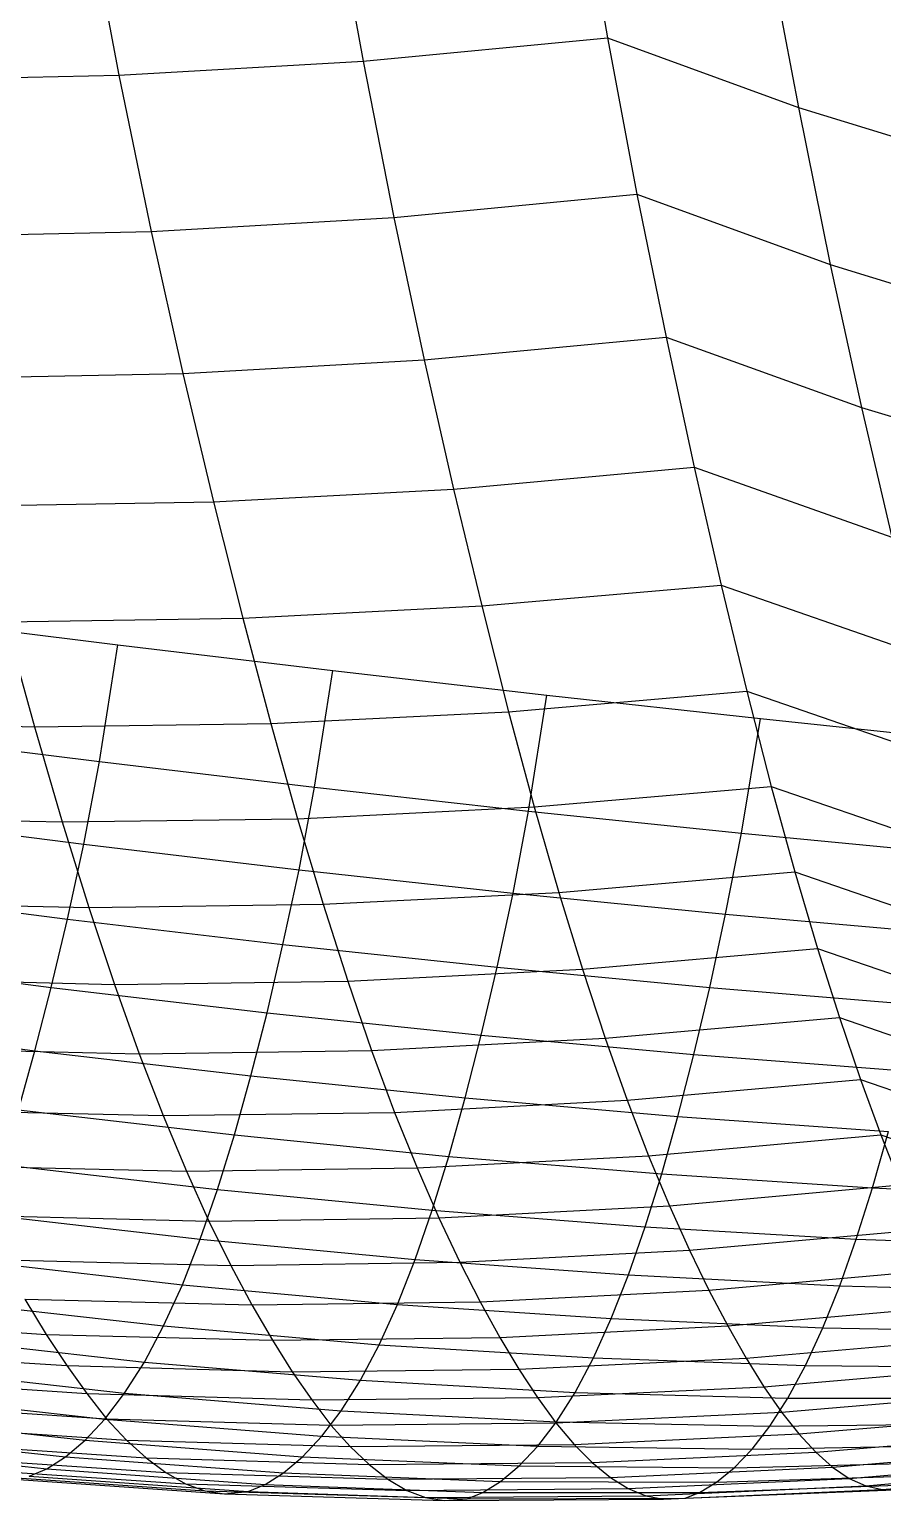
# Model space of a CAD drawing. Extents: x -429 to 429, y -1 to 209.
# Drawn here: x -203.63 to -196.42, y 10.18 to 22.61 of the extents above; entities that cross this region are included whole.
import ezdxf

# ---------------------------------------------------------------- set-up
doc = ezdxf.new("R2010")
doc.units = 0

msp = doc.modelspace()

# ---------------------------------------------------------------- linework, layer by layer
at = {"layer": 'default', "color": 5, "linetype": 'CONTINUOUS'}
for p, q in [((-198.995, 23.979, 21.674), (-198.745, 22.542, 22.446)), ((-198.995, 23.979, 21.674), (-198.745, 22.542, 22.446)), ((-201.073, 23.783, 21.742), (-200.812, 22.345, 22.559)), ((-203.152, 23.663, 21.951), (-202.878, 22.225, 22.803)), ((-197.403, 23.395, 20.31), (-197.131, 21.952, 21.125)), ((-200.812, 22.345, 22.559), (-198.745, 22.542, 22.446)), ((-198.745, 22.542, 22.446), (-197.131, 21.952, 21.125)), ((-198.745, 22.542, 22.446), (-198.496, 21.22, 23.208)), ((-198.745, 22.542, 22.446), (-198.496, 21.22, 23.208)), ((-202.878, 22.225, 22.803), (-200.812, 22.345, 22.559)), ((-200.812, 22.345, 22.559), (-200.551, 21.024, 23.361)), ((-204.934, 22.18, 23.176), (-202.878, 22.225, 22.803)), ((-202.878, 22.225, 22.803), (-202.605, 20.904, 23.637)), ((-197.131, 21.952, 21.125), (-195.426, 21.429, 19.902)), ((-197.131, 21.952, 21.125), (-196.862, 20.626, 21.927)), ((-200.551, 21.024, 23.361), (-198.496, 21.22, 23.208)), ((-198.496, 21.22, 23.208), (-196.862, 20.626, 21.927)), ((-198.496, 21.22, 23.208), (-198.25, 20.011, 23.95)), ((-198.496, 21.22, 23.208), (-198.25, 20.011, 23.95)), ((-202.605, 20.904, 23.637), (-200.551, 21.024, 23.361)), ((-200.551, 21.024, 23.361), (-200.295, 19.82, 24.143)), ((-204.648, 20.861, 24.034), (-202.605, 20.904, 23.637)), ((-202.605, 20.904, 23.637), (-202.337, 19.704, 24.451)), ((-196.862, 20.626, 21.927), (-195.144, 20.1, 20.738)), ((-196.862, 20.626, 21.927), (-196.597, 19.417, 22.709)), ((-200.295, 19.82, 24.143), (-198.25, 20.011, 23.95)), ((-198.25, 20.011, 23.95), (-196.597, 19.417, 22.709)), ((-198.25, 20.011, 23.95), (-198.013, 18.911, 24.665)), ((-198.25, 20.011, 23.95), (-198.013, 18.911, 24.665)), ((-202.337, 19.704, 24.451), (-200.295, 19.82, 24.143)), ((-200.295, 19.82, 24.143), (-200.047, 18.727, 24.895)), ((-204.367, 19.664, 24.872), (-202.337, 19.704, 24.451)), ((-202.337, 19.704, 24.451), (-202.077, 18.618, 25.232)), ((-196.597, 19.417, 22.709), (-194.866, 18.892, 21.554)), ((-196.597, 19.417, 22.709), (-196.341, 18.321, 23.46)), ((-200.047, 18.727, 24.895), (-198.013, 18.911, 24.665)), ((-198.013, 18.911, 24.665), (-196.341, 18.321, 23.46)), ((-198.013, 18.911, 24.665), (-197.785, 17.915, 25.345)), ((-198.013, 18.911, 24.665), (-197.785, 17.915, 25.345)), ((-202.077, 18.618, 25.232), (-200.047, 18.727, 24.895)), ((-200.047, 18.727, 24.895), (-199.809, 17.739, 25.608)), ((-204.095, 18.584, 25.675), (-202.077, 18.618, 25.232)), ((-202.077, 18.618, 25.232), (-201.829, 17.636, 25.972)), ((-199.809, 17.739, 25.608), (-197.785, 17.915, 25.345)), ((-197.785, 17.915, 25.345), (-196.098, 17.329, 24.173)), ((-197.785, 17.915, 25.345), (-197.568, 17.018, 25.989)), ((-197.785, 17.915, 25.345), (-197.568, 17.018, 25.989)), ((-201.829, 17.636, 25.972), (-199.809, 17.739, 25.608)), ((-199.809, 17.739, 25.608), (-199.583, 16.845, 26.281)), ((-204.71, 17.638, 46.06), (-202.886, 17.411, 45.338)), ((-203.836, 17.606, 26.434), (-201.829, 17.636, 25.972)), ((-203.836, 17.606, 26.434), (-203.591, 16.718, 27.147)), ((-201.829, 17.636, 25.972), (-201.593, 16.745, 26.668)), ((-203.042, 16.423, 45.026), (-202.886, 17.411, 45.338)), ((-202.886, 17.411, 45.338), (-201.068, 17.194, 44.599)), ((-201.222, 16.206, 44.282), (-201.068, 17.194, 44.599)), ((-201.068, 17.194, 44.599), (-199.257, 16.986, 43.844)), ((-199.583, 16.845, 26.281), (-197.568, 17.018, 25.989)), ((-199.412, 16.005, 43.514), (-199.257, 16.986, 43.844)), ((-199.257, 16.986, 43.844), (-197.452, 16.788, 43.072)), ((-197.568, 17.018, 25.989), (-195.868, 16.432, 24.847)), ((-197.568, 17.018, 25.989), (-197.36, 16.213, 26.603)), ((-197.568, 17.018, 25.989), (-197.36, 16.213, 26.603)), ((-201.593, 16.745, 26.668), (-199.583, 16.845, 26.281)), ((-199.583, 16.845, 26.281), (-199.366, 16.04, 26.919)), ((-205.571, 16.765, 27.717), (-203.591, 16.718, 27.147)), ((-203.591, 16.718, 27.147), (-201.593, 16.745, 26.668)), ((-203.591, 16.718, 27.147), (-203.357, 15.913, 27.818)), ((-201.593, 16.745, 26.668), (-201.367, 15.94, 27.325)), ((-197.612, 15.818, 42.721), (-197.452, 16.788, 43.072)), ((-197.452, 16.788, 43.072), (-195.654, 16.599, 42.284)), ((-204.871, 16.654, 45.747), (-203.042, 16.423, 45.026)), ((-203.175, 15.725, 44.747), (-203.042, 16.423, 45.026)), ((-203.042, 16.423, 45.026), (-201.222, 16.206, 44.282)), ((-201.354, 15.509, 43.999), (-201.222, 16.206, 44.282)), ((-201.222, 16.206, 44.282), (-199.412, 16.005, 43.514)), ((-199.366, 16.04, 26.919), (-197.36, 16.213, 26.603)), ((-197.36, 16.213, 26.603), (-195.65, 15.624, 25.487)), ((-197.36, 16.213, 26.603), (-197.161, 15.491, 27.188)), ((-197.36, 16.213, 26.603), (-197.161, 15.491, 27.188)), ((-205.329, 15.96, 28.398), (-203.357, 15.913, 27.818)), ((-205.007, 15.959, 45.467), (-203.175, 15.725, 44.747)), ((-203.357, 15.913, 27.818), (-201.367, 15.94, 27.325)), ((-201.367, 15.94, 27.325), (-199.366, 16.04, 26.919)), ((-201.367, 15.94, 27.325), (-201.15, 15.217, 27.953)), ((-199.544, 15.312, 43.224), (-199.412, 16.005, 43.514)), ((-199.412, 16.005, 43.514), (-197.612, 15.818, 42.721)), ((-199.366, 16.04, 26.919), (-199.158, 15.317, 27.528)), ((-203.357, 15.913, 27.818), (-203.132, 15.19, 28.461)), ((-197.746, 15.134, 42.422), (-197.612, 15.818, 42.721)), ((-197.612, 15.818, 42.721), (-195.823, 15.646, 41.906)), ((-203.313, 15.092, 44.453), (-203.175, 15.725, 44.747)), ((-203.175, 15.725, 44.747), (-201.354, 15.509, 43.999)), ((-201.49, 14.877, 43.703), (-201.354, 15.509, 43.999)), ((-201.354, 15.509, 43.999), (-199.544, 15.312, 43.224)), ((-199.158, 15.317, 27.528), (-197.161, 15.491, 27.188)), ((-197.161, 15.491, 27.188), (-195.44, 14.899, 26.098)), ((-197.161, 15.491, 27.188), (-196.969, 14.843, 27.746)), ((-197.161, 15.491, 27.188), (-196.969, 14.843, 27.746)), ((-205.148, 15.329, 45.173), (-203.313, 15.092, 44.453)), ((-201.15, 15.217, 27.953), (-199.158, 15.317, 27.528)), ((-199.679, 14.684, 42.922), (-199.544, 15.312, 43.224)), ((-199.544, 15.312, 43.224), (-197.746, 15.134, 42.422)), ((-199.158, 15.317, 27.528), (-198.958, 14.668, 28.111)), ((-205.097, 15.236, 29.05), (-203.132, 15.19, 28.461)), ((-203.132, 15.19, 28.461), (-201.15, 15.217, 27.953)), ((-203.132, 15.19, 28.461), (-202.915, 14.54, 29.076)), ((-201.15, 15.217, 27.953), (-200.941, 14.568, 28.554)), ((-203.45, 14.513, 44.156), (-203.313, 15.092, 44.453)), ((-203.313, 15.092, 44.453), (-201.49, 14.877, 43.703)), ((-197.881, 14.514, 42.111), (-197.746, 15.134, 42.422)), ((-197.746, 15.134, 42.422), (-195.96, 14.975, 41.592)), ((-201.625, 14.299, 43.403), (-201.49, 14.877, 43.703)), ((-201.49, 14.877, 43.703), (-199.679, 14.684, 42.922)), ((-198.958, 14.668, 28.111), (-196.969, 14.843, 27.746)), ((-196.969, 14.843, 27.746), (-195.238, 14.248, 26.682)), ((-196.969, 14.843, 27.746), (-196.784, 14.26, 28.281)), ((-196.969, 14.843, 27.746), (-196.784, 14.26, 28.281)), ((-205.287, 14.753, 44.877), (-203.45, 14.513, 44.156)), ((-199.814, 14.11, 42.618), (-199.679, 14.684, 42.922)), ((-199.679, 14.684, 42.922), (-197.881, 14.514, 42.111)), ((-204.872, 14.587, 29.674), (-202.915, 14.54, 29.076)), ((-202.915, 14.54, 29.076), (-200.941, 14.568, 28.554)), ((-200.941, 14.568, 28.554), (-198.958, 14.668, 28.111)), ((-200.941, 14.568, 28.554), (-200.74, 13.982, 29.128)), ((-198.958, 14.668, 28.111), (-198.765, 14.084, 28.667)), ((-203.588, 13.979, 43.855), (-203.45, 14.513, 44.156)), ((-203.45, 14.513, 44.156), (-201.625, 14.299, 43.403)), ((-202.915, 14.54, 29.076), (-202.706, 13.954, 29.662)), ((-198.016, 13.947, 41.8), (-197.881, 14.514, 42.111)), ((-197.881, 14.514, 42.111), (-196.097, 14.366, 41.271)), ((-205.427, 14.221, 44.576), (-203.588, 13.979, 43.855)), ((-201.761, 13.766, 43.1), (-201.625, 14.299, 43.403)), ((-201.625, 14.299, 43.403), (-199.814, 14.11, 42.618)), ((-198.765, 14.084, 28.667), (-196.784, 14.26, 28.281)), ((-196.784, 14.26, 28.281), (-195.045, 13.662, 27.24)), ((-196.784, 14.26, 28.281), (-196.606, 13.736, 28.794)), ((-196.784, 14.26, 28.281), (-196.606, 13.736, 28.794)), ((-200.74, 13.982, 29.128), (-198.765, 14.084, 28.667)), ((-199.949, 13.581, 42.311), (-199.814, 14.11, 42.618)), ((-199.814, 14.11, 42.618), (-198.016, 13.947, 41.8)), ((-198.765, 14.084, 28.667), (-198.578, 13.56, 29.203)), ((-204.657, 14, 30.268), (-202.706, 13.954, 29.662)), ((-203.728, 13.48, 43.546), (-203.588, 13.979, 43.855)), ((-203.588, 13.979, 43.855), (-201.761, 13.766, 43.1)), ((-202.706, 13.954, 29.662), (-200.74, 13.982, 29.128)), ((-202.706, 13.954, 29.662), (-202.504, 13.43, 30.229)), ((-200.74, 13.982, 29.128), (-200.546, 13.458, 29.681)), ((-198.151, 13.424, 41.489), (-198.016, 13.947, 41.8)), ((-198.016, 13.947, 41.8), (-196.234, 13.809, 40.952)), ((-201.9, 13.267, 42.789), (-201.761, 13.766, 43.1)), ((-201.761, 13.766, 43.1), (-199.949, 13.581, 42.311)), ((-198.578, 13.56, 29.203), (-196.606, 13.736, 28.794)), ((-196.606, 13.736, 28.794), (-194.858, 13.136, 27.777)), ((-196.606, 13.736, 28.794), (-196.434, 13.267, 29.288)), ((-196.606, 13.736, 28.794), (-196.434, 13.267, 29.288)), ((-200.546, 13.458, 29.681), (-198.578, 13.56, 29.203)), ((-200.086, 13.086, 41.997), (-199.949, 13.581, 42.311)), ((-199.949, 13.581, 42.311), (-198.151, 13.424, 41.489)), ((-198.578, 13.56, 29.203), (-198.397, 13.09, 29.719)), ((-204.448, 13.476, 30.844), (-202.504, 13.43, 30.229)), ((-203.728, 13.48, 43.546), (-201.9, 13.267, 42.789)), ((-202.504, 13.43, 30.229), (-200.546, 13.458, 29.681)), ((-200.546, 13.458, 29.681), (-200.356, 12.988, 30.215)), ((-202.504, 13.43, 30.229), (-202.307, 12.96, 30.776)), ((-198.287, 12.938, 41.172), (-198.151, 13.424, 41.489)), ((-198.151, 13.424, 41.489), (-196.369, 13.296, 40.634)), ((-202.043, 12.807, 42.463), (-201.9, 13.267, 42.789)), ((-201.9, 13.267, 42.789), (-200.086, 13.086, 41.997)), ((-198.397, 13.09, 29.719), (-196.434, 13.267, 29.288)), ((-196.504, 12.821, 40.313), (-196.369, 13.296, 40.634)), ((-196.434, 13.267, 29.288), (-194.677, 12.664, 28.295)), ((-196.434, 13.267, 29.288), (-196.267, 12.845, 29.764)), ((-196.434, 13.267, 29.288), (-196.267, 12.845, 29.764)), ((-200.356, 12.988, 30.215), (-198.397, 13.09, 29.719)), ((-200.227, 12.631, 41.67), (-200.086, 13.086, 41.997)), ((-200.086, 13.086, 41.997), (-198.287, 12.938, 41.172)), ((-198.397, 13.09, 29.719), (-198.222, 12.669, 30.216)), ((-204.245, 13.006, 31.4), (-202.307, 12.96, 30.776)), ((-203.873, 13.018, 43.221), (-202.043, 12.807, 42.463)), ((-202.307, 12.96, 30.776), (-200.356, 12.988, 30.215)), ((-202.307, 12.96, 30.776), (-202.116, 12.539, 31.304)), ((-200.356, 12.988, 30.215), (-200.173, 12.567, 30.73)), ((-198.426, 12.491, 40.843), (-198.287, 12.938, 41.172)), ((-198.287, 12.938, 41.172), (-196.504, 12.821, 40.313)), ((-198.222, 12.669, 30.216), (-196.267, 12.845, 29.764)), ((-196.641, 12.387, 39.983), (-196.504, 12.821, 40.313)), ((-196.504, 12.821, 40.313), (-194.739, 12.737, 39.421)), ((-202.189, 12.386, 42.126), (-202.043, 12.807, 42.463)), ((-202.043, 12.807, 42.463), (-200.227, 12.631, 41.67)), ((-204.048, 12.586, 31.937), (-202.116, 12.539, 31.304)), ((-204.022, 12.596, 42.885), (-202.189, 12.386, 42.126)), ((-202.116, 12.539, 31.304), (-200.173, 12.567, 30.73)), ((-200.371, 12.215, 41.332), (-200.227, 12.631, 41.67)), ((-200.227, 12.631, 41.67), (-198.426, 12.491, 40.843)), ((-200.173, 12.567, 30.73), (-198.222, 12.669, 30.216)), ((-200.173, 12.567, 30.73), (-199.995, 12.191, 31.226)), ((-198.222, 12.669, 30.216), (-198.052, 12.292, 30.696)), ((-202.116, 12.539, 31.304), (-201.932, 12.164, 31.812)), ((-198.568, 12.084, 40.506), (-198.426, 12.491, 40.843)), ((-198.426, 12.491, 40.843), (-196.641, 12.387, 39.983)), ((-198.052, 12.292, 30.696), (-196.105, 12.467, 30.223)), ((-202.341, 12.001, 41.773), (-202.189, 12.386, 42.126)), ((-202.189, 12.386, 42.126), (-200.371, 12.215, 41.332)), ((-196.781, 11.992, 39.646), (-196.641, 12.387, 39.983)), ((-196.641, 12.387, 39.983), (-194.875, 12.319, 39.09)), ((-204.176, 12.21, 42.533), (-202.341, 12.001, 41.773)), ((-203.857, 12.212, 32.453), (-201.932, 12.164, 31.812)), ((-201.932, 12.164, 31.812), (-199.995, 12.191, 31.226)), ((-200.52, 11.835, 40.98), (-200.371, 12.215, 41.332)), ((-200.371, 12.215, 41.332), (-198.568, 12.084, 40.506)), ((-199.995, 12.191, 31.226), (-198.052, 12.292, 30.696)), ((-199.995, 12.191, 31.226), (-199.823, 11.855, 31.704)), ((-198.052, 12.292, 30.696), (-197.887, 11.954, 31.158)), ((-201.932, 12.164, 31.812), (-201.753, 11.83, 32.302)), ((-198.714, 11.714, 40.155), (-198.568, 12.084, 40.506)), ((-198.568, 12.084, 40.506), (-196.781, 11.992, 39.646)), ((-197.887, 11.954, 31.158), (-195.948, 12.127, 30.666)), ((-202.499, 11.653, 41.402), (-202.341, 12.001, 41.773)), ((-202.341, 12.001, 41.773), (-200.52, 11.835, 40.98)), ((-199.823, 11.855, 31.704), (-197.887, 11.954, 31.158)), ((-197.887, 11.954, 31.158), (-197.727, 11.652, 31.605)), ((-196.924, 11.636, 39.299), (-196.781, 11.992, 39.646)), ((-196.781, 11.992, 39.646), (-195.012, 11.941, 38.754)), ((-204.336, 11.861, 42.162), (-202.499, 11.653, 41.402)), ((-203.672, 11.878, 32.951), (-201.753, 11.83, 32.302)), ((-203.672, 11.878, 32.951), (-203.493, 11.581, 33.431)), ((-201.753, 11.83, 32.302), (-199.823, 11.855, 31.704)), ((-201.753, 11.83, 32.302), (-201.579, 11.531, 32.775)), ((-200.675, 11.494, 40.611), (-200.52, 11.835, 40.98)), ((-200.52, 11.835, 40.98), (-198.714, 11.714, 40.155)), ((-199.823, 11.855, 31.704), (-199.656, 11.555, 32.166)), ((-197.727, 11.652, 31.605), (-195.796, 11.822, 31.093)), ((-205.394, 11.704, 34.133), (-203.493, 11.581, 33.431)), ((-198.864, 11.382, 39.79), (-198.714, 11.714, 40.155)), ((-198.714, 11.714, 40.155), (-196.924, 11.636, 39.299)), ((-203.493, 11.581, 33.431), (-201.579, 11.531, 32.775)), ((-203.493, 11.581, 33.431), (-203.319, 11.317, 33.894)), ((-202.662, 11.347, 41.015), (-202.499, 11.653, 41.402)), ((-202.499, 11.653, 41.402), (-200.675, 11.494, 40.611)), ((-199.656, 11.555, 32.166), (-197.727, 11.652, 31.605)), ((-197.727, 11.652, 31.605), (-197.573, 11.381, 32.036)), ((-197.07, 11.318, 38.94), (-196.924, 11.636, 39.299)), ((-196.924, 11.636, 39.299), (-195.151, 11.602, 38.412)), ((-204.502, 11.553, 41.776), (-202.662, 11.347, 41.015)), ((-201.579, 11.531, 32.775), (-199.656, 11.555, 32.166)), ((-201.579, 11.531, 32.775), (-201.411, 11.265, 33.231)), ((-200.834, 11.193, 40.227), (-200.675, 11.494, 40.611)), ((-200.675, 11.494, 40.611), (-198.864, 11.382, 39.79)), ((-199.656, 11.555, 32.166), (-199.495, 11.287, 32.611)), ((-197.573, 11.381, 32.036), (-195.649, 11.547, 31.506)), ((-205.216, 11.441, 34.6), (-203.319, 11.317, 33.894)), ((-202.829, 11.084, 40.617), (-202.662, 11.347, 41.015)), ((-202.662, 11.347, 41.015), (-200.834, 11.193, 40.227)), ((-199.495, 11.287, 32.611), (-197.573, 11.381, 32.036)), ((-199.019, 11.091, 39.412), (-198.864, 11.382, 39.79)), ((-198.864, 11.382, 39.79), (-197.07, 11.318, 38.94)), ((-197.573, 11.381, 32.036), (-197.422, 11.138, 32.454)), ((-197.219, 11.041, 38.57), (-197.07, 11.318, 38.94)), ((-197.07, 11.318, 38.94), (-195.292, 11.302, 38.061)), ((-205.042, 11.206, 35.056), (-203.15, 11.081, 34.346)), ((-204.671, 11.289, 41.377), (-202.829, 11.084, 40.617)), ((-203.319, 11.317, 33.894), (-201.411, 11.265, 33.231)), ((-203.319, 11.317, 33.894), (-203.15, 11.081, 34.346)), ((-201.411, 11.265, 33.231), (-199.495, 11.287, 32.611)), ((-201.411, 11.265, 33.231), (-201.247, 11.028, 33.676)), ((-199.495, 11.287, 32.611), (-199.337, 11.047, 33.044)), ((-197.422, 11.138, 32.454), (-195.506, 11.302, 31.905)), ((-203.15, 11.081, 34.346), (-201.247, 11.028, 33.676)), ((-203.15, 11.081, 34.346), (-202.982, 10.867, 34.791)), ((-202.997, 10.865, 40.212), (-202.829, 11.084, 40.617)), ((-202.829, 11.084, 40.617), (-200.997, 10.936, 39.832)), ((-200.997, 10.936, 39.832), (-200.834, 11.193, 40.227)), ((-200.834, 11.193, 40.227), (-199.019, 11.091, 39.412)), ((-199.337, 11.047, 33.044), (-197.422, 11.138, 32.454)), ((-199.177, 10.843, 39.024), (-199.019, 11.091, 39.412)), ((-199.019, 11.091, 39.412), (-197.219, 11.041, 38.57)), ((-197.422, 11.138, 32.454), (-197.274, 10.923, 32.861)), ((-197.274, 10.923, 32.861), (-195.366, 11.086, 32.292)), ((-204.87, 10.992, 35.505), (-202.982, 10.867, 34.791)), ((-204.841, 11.068, 40.972), (-202.997, 10.865, 40.212)), ((-201.247, 11.028, 33.676), (-199.337, 11.047, 33.044)), ((-201.247, 11.028, 33.676), (-201.085, 10.813, 34.112)), ((-199.337, 11.047, 33.044), (-199.181, 10.832, 33.469)), ((-197.371, 10.805, 38.192), (-197.219, 11.041, 38.57)), ((-197.219, 11.041, 38.57), (-195.436, 11.042, 37.702)), ((-205.011, 10.888, 40.565), (-203.164, 10.687, 39.806)), ((-203.164, 10.687, 39.806), (-202.997, 10.865, 40.212)), ((-202.997, 10.865, 40.212), (-201.161, 10.721, 39.431)), ((-202.982, 10.867, 34.791), (-201.085, 10.813, 34.112)), ((-202.982, 10.867, 34.791), (-202.814, 10.687, 35.234)), ((-201.161, 10.721, 39.431), (-200.997, 10.936, 39.832)), ((-201.085, 10.813, 34.112), (-199.181, 10.832, 33.469)), ((-200.997, 10.936, 39.832), (-199.177, 10.843, 39.024)), ((-199.335, 10.636, 38.631), (-199.177, 10.843, 39.024)), ((-199.181, 10.832, 33.469), (-197.274, 10.923, 32.861)), ((-199.181, 10.832, 33.469), (-199.027, 10.649, 33.888)), ((-199.177, 10.843, 39.024), (-197.371, 10.805, 38.192)), ((-197.371, 10.805, 38.192), (-195.58, 10.824, 37.338)), ((-197.274, 10.923, 32.861), (-197.128, 10.739, 33.262)), ((-197.128, 10.739, 33.262), (-195.23, 10.9, 32.669)), ((-205.18, 10.747, 40.158), (-203.33, 10.546, 39.399)), ((-204.697, 10.813, 35.952), (-202.814, 10.687, 35.234)), ((-201.324, 10.547, 39.029), (-201.161, 10.721, 39.431)), ((-201.161, 10.721, 39.431), (-199.335, 10.636, 38.631)), ((-201.085, 10.813, 34.112), (-200.923, 10.632, 34.545)), ((-199.027, 10.649, 33.888), (-197.128, 10.739, 33.262)), ((-197.522, 10.61, 37.811), (-197.371, 10.805, 38.192)), ((-197.128, 10.739, 33.262), (-196.984, 10.585, 33.655)), ((-196.984, 10.585, 33.655), (-195.096, 10.743, 33.038)), ((-205.34, 10.644, 39.766), (-203.488, 10.444, 39.008)), ((-204.525, 10.664, 36.396), (-202.647, 10.537, 35.672)), ((-203.33, 10.546, 39.399), (-203.164, 10.687, 39.806)), ((-203.164, 10.687, 39.806), (-201.324, 10.547, 39.029)), ((-202.814, 10.687, 35.234), (-200.923, 10.632, 34.545)), ((-202.814, 10.687, 35.234), (-202.647, 10.537, 35.672)), ((-200.923, 10.632, 34.545), (-199.027, 10.649, 33.888)), ((-200.923, 10.632, 34.545), (-200.762, 10.482, 34.973)), ((-199.493, 10.469, 38.237), (-199.335, 10.636, 38.631)), ((-199.335, 10.636, 38.631), (-197.522, 10.61, 37.811)), ((-199.027, 10.649, 33.888), (-198.874, 10.498, 34.3)), ((-198.874, 10.498, 34.3), (-196.984, 10.585, 33.655)), ((-197.673, 10.454, 37.429), (-197.522, 10.61, 37.811)), ((-197.522, 10.61, 37.811), (-195.723, 10.644, 36.972)), ((-196.984, 10.585, 33.655), (-196.841, 10.459, 34.041)), ((-196.841, 10.459, 34.041), (-194.964, 10.617, 33.399)), ((-204.354, 10.539, 36.835), (-202.48, 10.412, 36.105)), ((-203.488, 10.444, 39.008), (-203.33, 10.546, 39.399)), ((-203.33, 10.546, 39.399), (-201.486, 10.41, 38.628)), ((-202.647, 10.537, 35.672), (-200.762, 10.482, 34.973)), ((-202.647, 10.537, 35.672), (-202.48, 10.412, 36.105)), ((-201.486, 10.41, 38.628), (-201.324, 10.547, 39.029)), ((-201.324, 10.547, 39.029), (-199.493, 10.469, 38.237)), ((-200.762, 10.482, 34.973), (-198.874, 10.498, 34.3)), ((-200.762, 10.482, 34.973), (-200.602, 10.357, 35.396)), ((-199.649, 10.338, 37.844), (-199.493, 10.469, 38.237)), ((-199.493, 10.469, 38.237), (-197.673, 10.454, 37.429)), ((-198.874, 10.498, 34.3), (-198.721, 10.372, 34.707)), ((-198.721, 10.372, 34.707), (-196.841, 10.459, 34.041)), ((-197.822, 10.332, 37.049), (-197.673, 10.454, 37.429)), ((-197.673, 10.454, 37.429), (-195.866, 10.5, 36.606)), ((-196.841, 10.459, 34.041), (-196.7, 10.364, 34.421)), ((-196.7, 10.364, 34.421), (-194.834, 10.522, 33.751)), ((-196.561, 10.302, 34.791), (-194.707, 10.458, 34.095)), ((-204.183, 10.444, 37.271), (-202.314, 10.317, 36.534)), ((-204.014, 10.386, 37.697), (-202.15, 10.259, 36.955)), ((-203.844, 10.363, 38.126), (-201.985, 10.234, 37.376)), ((-203.637, 10.383, 38.646), (-203.488, 10.444, 39.008)), ((-203.637, 10.383, 38.646), (-201.783, 10.252, 37.889)), ((-203.488, 10.444, 39.008), (-201.64, 10.311, 38.241)), ((-202.48, 10.412, 36.105), (-200.602, 10.357, 35.396)), ((-202.48, 10.412, 36.105), (-202.314, 10.317, 36.534)), ((-201.64, 10.311, 38.241), (-201.486, 10.41, 38.628)), ((-201.486, 10.41, 38.628), (-199.649, 10.338, 37.844)), ((-200.602, 10.357, 35.396), (-198.721, 10.372, 34.707)), ((-200.602, 10.357, 35.396), (-200.442, 10.262, 35.813)), ((-199.799, 10.244, 37.465), (-199.649, 10.338, 37.844)), ((-199.649, 10.338, 37.844), (-197.822, 10.332, 37.049)), ((-198.721, 10.372, 34.707), (-198.57, 10.277, 35.109)), ((-198.57, 10.277, 35.109), (-196.7, 10.364, 34.421)), ((-197.966, 10.245, 36.68), (-197.822, 10.332, 37.049)), ((-197.822, 10.332, 37.049), (-196.007, 10.39, 36.242)), ((-196.7, 10.364, 34.421), (-196.561, 10.302, 34.791)), ((-196.423, 10.27, 35.157), (-194.582, 10.422, 34.43)), ((-202.314, 10.317, 36.534), (-200.442, 10.262, 35.813)), ((-202.314, 10.317, 36.534), (-202.15, 10.259, 36.955)), ((-202.15, 10.259, 36.955), (-200.285, 10.202, 36.222)), ((-202.15, 10.259, 36.955), (-201.985, 10.234, 37.376)), ((-201.985, 10.234, 37.376), (-201.783, 10.252, 37.889)), ((-201.985, 10.234, 37.376), (-200.127, 10.176, 36.631)), ((-201.783, 10.252, 37.889), (-201.64, 10.311, 38.241)), ((-201.783, 10.252, 37.889), (-199.932, 10.19, 37.131)), ((-201.64, 10.311, 38.241), (-199.799, 10.244, 37.465)), ((-200.442, 10.262, 35.813), (-198.57, 10.277, 35.109)), ((-200.442, 10.262, 35.813), (-200.285, 10.202, 36.222)), ((-200.285, 10.202, 36.222), (-198.421, 10.217, 35.501)), ((-200.285, 10.202, 36.222), (-200.127, 10.176, 36.631)), ((-199.932, 10.19, 37.131), (-199.799, 10.244, 37.465)), ((-199.799, 10.244, 37.465), (-197.966, 10.245, 36.68)), ((-198.57, 10.277, 35.109), (-198.421, 10.217, 35.501)), ((-198.421, 10.217, 35.501), (-196.561, 10.302, 34.791)), ((-198.421, 10.217, 35.501), (-198.272, 10.188, 35.891)), ((-198.272, 10.188, 35.891), (-196.423, 10.27, 35.157)), ((-198.087, 10.196, 36.373), (-196.249, 10.271, 35.615)), ((-198.087, 10.196, 36.373), (-197.966, 10.245, 36.68)), ((-197.966, 10.245, 36.68), (-196.143, 10.312, 35.889)), ((-196.561, 10.302, 34.791), (-196.423, 10.27, 35.157)), ((-196.423, 10.27, 35.157), (-196.249, 10.271, 35.615)), ((-200.127, 10.176, 36.631), (-199.932, 10.19, 37.131)), ((-200.127, 10.176, 36.631), (-198.272, 10.188, 35.891)), ((-199.932, 10.19, 37.131), (-198.087, 10.196, 36.373)), ((-198.272, 10.188, 35.891), (-198.087, 10.196, 36.373))]:
    msp.add_line(p, q, dxfattribs=at)

doc.saveas('drawing.dxf')
